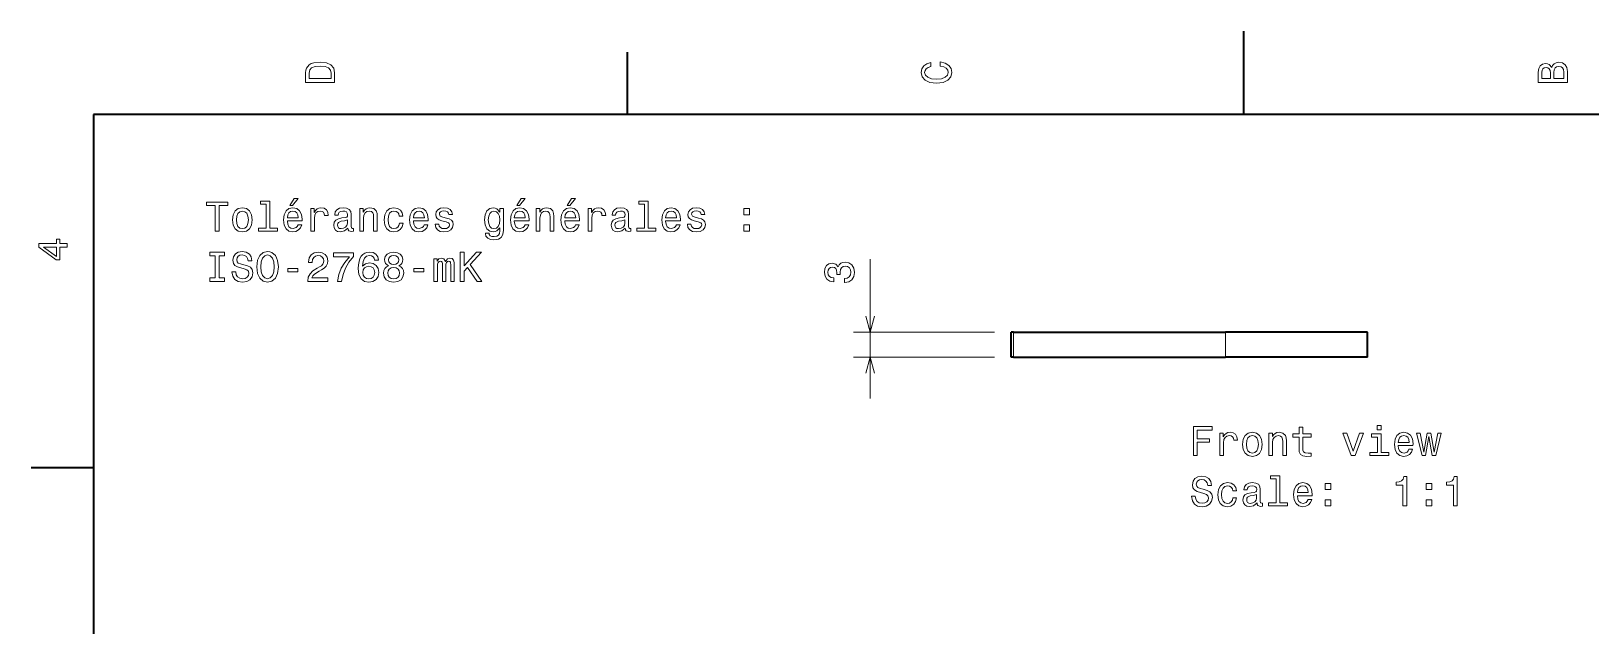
# Model space of a CAD drawing. Extents: x 0 to 297, y 0 to 210.
# Drawn here: x 2.5 to 190.3, y 138.5 to 210 of the extents above; entities that cross this region are included whole.
import ezdxf

# ---------------------------------------------------------------- set-up
doc = ezdxf.new("R2010")
doc.units = 0

msp = doc.modelspace()

# ---------------------------------------------------------------- linework, layer by layer
at = {"color": 7, "lineweight": 35, "ltscale": 0.25}
msp.add_line((148.5, 200), (148.5, 210), dxfattribs=at)
at = {"color": 7, "lineweight": 35, "ltscale": 0.1875}
for p, q in [((74.300003, 200), (74.300003, 207.5)), ((10, 157.5), (2.5, 157.5))]:
    msp.add_line(p, q, dxfattribs=at)
at = {"color": 7, "lineweight": 35}
for p, q in [((287, 200), (10, 200)), ((10, 200), (10, 10)), ((120.766899, 173.816086), (146.294769, 173.816086)), ((120.766899, 170.816086), (146.294769, 170.816086))]:
    msp.add_line(p, q, dxfattribs=at)
at = {"color": 7, "lineweight": 13, "ltscale": 0.419262}
msp.add_line((103.510208, 165.816086), (103.510208, 182.586563), dxfattribs=at)
at = {"color": 7, "lineweight": 13, "ltscale": 0.424095}
for p, q in [((118.473999, 173.816086), (101.510208, 173.816086)), ((118.473999, 170.816086), (101.510208, 170.816086))]:
    msp.add_line(p, q, dxfattribs=at)
at = {"color": 7, "lineweight": 35, "ltscale": 0.007323}
for p, q in [((120.766899, 173.816086), (120.473999, 173.816086)), ((120.766899, 170.816086), (120.473999, 170.816086))]:
    msp.add_line(p, q, dxfattribs=at)
at = {"color": 7, "lineweight": 35, "ltscale": 0.075}
for p, q in [((120.473999, 170.816086), (120.473999, 173.816086)), ((163.365829, 170.816086), (163.365829, 173.816086))]:
    msp.add_line(p, q, dxfattribs=at)
at = {"color": 7, "lineweight": 13, "ltscale": 0.075}
for p, q in [((120.766899, 170.816086), (120.766899, 173.816086)), ((146.294769, 170.816086), (146.294769, 173.816086))]:
    msp.add_line(p, q, dxfattribs=at)
at = {"color": 7, "lineweight": 35, "ltscale": 0.426777}
for p, q in [((163.365829, 173.816086), (146.294769, 173.816086)), ((163.365829, 170.816086), (146.294769, 170.816086))]:
    msp.add_line(p, q, dxfattribs=at)
at = {"color": 7, "lineweight": 13}
for points in [[(35.533215, 204.994965), (35.533215, 203.829971), (39.033215, 203.829971), (39.033215, 204.994965), (38.922264, 205.544678), (38.584366, 205.953171), (38.034657, 206.205338), (37.283215, 206.296112), (36.516644, 206.215424), (36.21405, 206.114563), (35.971977, 205.973343), (35.644165, 205.56485), (35.563473, 205.297562)], [(35.951801, 204.959656), (36.027451, 205.342941), (36.259438, 205.605194), (36.672985, 205.761536), (37.283215, 205.811966), (37.873272, 205.756485), (38.286816, 205.600143), (38.533936, 205.332855), (38.614628, 204.959656), (38.614628, 204.298996), (35.951801, 204.298996)], [(111.93206, 205.817017), (112.35569, 205.716141), (112.658287, 205.549713), (112.844887, 205.317734), (112.905403, 205.045395), (112.814629, 204.71759), (112.54229, 204.460388), (112.098488, 204.28891), (111.483215, 204.233429), (110.872986, 204.28891), (110.424141, 204.455338), (110.151802, 204.71254), (110.055984, 205.045395), (110.106415, 205.287476), (110.247627, 205.494247), (110.474571, 205.655624), (110.787247, 205.766571), (110.787247, 206.245682), (110.308144, 206.094391), (109.94503, 205.832138), (109.718086, 205.474075), (109.637398, 205.045395), (109.763474, 204.510818), (110.116501, 204.10231), (110.696472, 203.840057), (111.483215, 203.749283), (112.269958, 203.840057), (112.84993, 204.10231), (113.208, 204.510818), (113.329041, 205.045395), (113.233215, 205.51442), (112.965927, 205.892654), (112.527161, 206.159943), (111.93206, 206.301163)], [(185.542007, 205.630417), (185.249496, 205.983429), (185.052811, 206.074219), (184.81073, 206.104477), (184.432495, 206.03891), (184.160156, 205.842224), (183.993729, 205.524506), (183.933212, 205.080704), (183.933212, 203.835022), (187.433212, 203.835022), (187.433212, 205.151306), (187.36261, 205.620331), (187.155838, 205.968307), (186.828018, 206.185165), (186.384216, 206.260818), (186.08667, 206.215424), (185.839554, 206.094391), (185.65799, 205.897705)], [(185.385666, 204.984879), (185.385666, 204.298996), (184.351807, 204.298996), (184.351807, 205.025223), (184.382065, 205.297562), (184.472839, 205.489197), (184.629181, 205.605194), (184.86116, 205.645538), (185.093155, 205.600143), (185.254532, 205.479111), (185.355408, 205.272339)], [(187.014618, 205.095825), (187.014618, 204.298996), (185.809296, 204.298996), (185.809296, 205.050446), (185.844589, 205.368164), (185.9505, 205.595108), (186.132065, 205.731277), (186.394302, 205.776657), (186.671692, 205.731277), (186.863327, 205.605194), (186.979324, 205.393372)], [(33.643929, 189.035828), (33.941479, 189.035828), (34.642487, 189.893173), (34.148251, 189.893173)], [(60.968132, 189.035828), (61.265682, 189.035828), (61.96669, 189.893173), (61.472454, 189.893173)], [(67.040176, 189.035828), (67.337723, 189.035828), (68.038734, 189.893173), (67.544495, 189.893173)], [(24.651852, 185.959457), (25.115829, 185.959457), (25.115829, 189.035828), (26.174908, 189.035828), (26.174908, 189.459457), (23.587732, 189.459457), (23.587732, 189.035828), (24.651852, 189.035828)], [(26.744793, 187.311035), (26.825483, 186.69577), (27.057472, 186.241882), (27.425629, 185.959457), (27.919865, 185.863632), (28.409058, 185.959457), (28.777212, 186.236832), (29.009201, 186.69072), (29.094936, 187.311035), (29.009201, 187.926315), (28.777212, 188.385254), (28.409058, 188.662628), (27.919865, 188.763489), (27.425629, 188.662628), (27.057472, 188.380203), (26.825483, 187.926315)], [(27.198683, 187.316086), (27.244072, 187.769974), (27.385283, 188.097778), (27.612228, 188.299515), (27.919865, 188.370117), (28.222458, 188.299515), (28.449404, 188.102829), (28.590614, 187.769974), (28.641045, 187.316086), (28.590614, 186.857147), (28.449404, 186.524292), (28.222458, 186.322571), (27.919865, 186.257004), (27.612228, 186.322571), (27.385283, 186.524292), (27.244072, 186.857147)], [(30.794504, 189.207291), (30.794504, 186.332657), (29.88168, 186.332657), (29.88168, 185.959457), (32.146088, 185.959457), (32.146088, 186.332657), (31.238308, 186.332657), (31.238308, 189.58049), (30.098537, 189.58049), (30.098537, 189.207291)], [(33.336288, 187.184967), (35.111507, 187.184967), (35.11655, 187.391739), (35.035858, 187.97171), (34.813957, 188.405426), (34.46093, 188.667664), (33.991909, 188.763489), (33.532978, 188.662628), (33.179951, 188.380203), (32.953007, 187.92128), (32.872314, 187.316086), (32.947964, 186.69577), (33.174908, 186.241882), (33.522888, 185.959457), (33.97678, 185.863632), (34.370152, 185.929199), (34.692917, 186.100662), (34.929951, 186.373001), (35.066116, 186.736115), (34.627357, 186.736115), (34.536579, 186.534378), (34.405457, 186.383087), (34.032257, 186.262054), (33.744793, 186.31752), (33.527931, 186.494034), (33.386723, 186.781509), (33.336288, 187.16983)], [(33.336288, 187.558167), (33.391766, 187.906143), (33.527931, 188.163345), (33.734707, 188.319687), (34.007042, 188.375168), (34.27433, 188.319687), (34.481102, 188.163345), (34.607185, 187.906143), (34.652573, 187.558167)], [(36.150414, 185.959457), (36.594215, 185.959457), (36.594215, 187.507721), (36.639603, 187.88092), (36.775772, 188.148224), (36.997673, 188.309601), (37.295223, 188.365082), (37.517128, 188.329773), (37.683552, 188.228912), (37.784416, 188.057434), (37.819721, 187.825455), (38.26857, 187.825455), (38.20805, 188.233948), (38.041622, 188.526459), (37.764244, 188.702972), (37.386002, 188.763489), (37.128799, 188.723145), (36.906895, 188.622284), (36.710209, 188.450806), (36.553871, 188.218826), (36.553871, 188.667664), (36.150414, 188.667664)], [(40.628799, 186.312485), (40.628799, 186.297348), (40.654015, 186.125885), (40.72966, 186.004852), (41.047386, 185.909027), (41.294502, 185.949371), (41.294502, 186.292313), (41.188599, 186.277176), (41.047386, 186.342743), (41.022171, 186.544479), (41.022171, 187.946487), (40.961651, 188.304565), (40.785141, 188.556717), (40.477501, 188.708023), (40.043785, 188.763489), (39.620155, 188.702972), (39.307472, 188.531509), (39.110786, 188.264206), (39.045227, 187.911194), (39.045227, 187.88092), (39.443642, 187.88092), (39.478943, 188.092743), (39.589893, 188.244034), (39.77145, 188.334824), (40.028656, 188.370117), (40.275772, 188.34491), (40.452286, 188.269257), (40.558193, 188.138138), (40.593498, 187.956573), (40.573322, 187.744766), (40.49263, 187.638855), (40.290901, 187.588425), (39.912659, 187.54808), (39.478943, 187.457291), (39.171307, 187.295914), (38.98975, 187.043747), (38.934273, 186.670547), (38.984707, 186.337692), (39.141045, 186.090576), (39.393208, 185.934235), (39.741188, 185.878769), (40.210213, 185.98468)], [(42.05603, 185.959457), (42.499836, 185.959457), (42.499836, 187.522858), (42.545227, 187.88092), (42.691479, 188.143173), (42.918423, 188.304565), (43.221016, 188.365082), (43.463093, 188.314651), (43.614388, 188.178482), (43.690037, 187.951538), (43.715256, 187.648941), (43.715256, 185.959457), (44.159058, 185.959457), (44.159058, 187.739716), (44.138885, 188.097778), (44.048107, 188.39534), (43.750557, 188.667664), (43.286579, 188.763489), (43.029373, 188.728195), (42.812515, 188.63237), (42.625916, 188.470978), (42.47966, 188.25412), (42.47966, 188.667664), (42.05603, 188.667664)], [(46.816841, 187.769974), (47.2556, 187.769974), (47.164822, 188.173431), (46.947964, 188.491165), (46.610069, 188.687851), (46.171307, 188.763489), (45.687157, 188.662628), (45.319, 188.380203), (45.087013, 187.92128), (45.006321, 187.306), (45.08197, 186.69577), (45.308914, 186.241882), (45.666985, 185.959457), (46.156178, 185.863632), (46.589897, 185.939285), (46.927792, 186.151093), (47.159779, 186.483948), (47.260643, 186.92775), (46.837013, 186.92775), (46.761364, 186.64534), (46.620155, 186.433517), (46.418427, 186.302399), (46.171307, 186.262054), (45.86367, 186.327606), (45.641769, 186.529343), (45.5056, 186.857147), (45.460213, 187.321136), (45.5056, 187.775024), (45.646812, 188.102829), (45.873756, 188.304565), (46.171307, 188.375168), (46.433556, 188.329773), (46.630241, 188.213776), (46.761364, 188.022141)], [(48.516407, 187.184967), (50.291622, 187.184967), (50.296665, 187.391739), (50.215973, 187.97171), (49.994072, 188.405426), (49.641045, 188.667664), (49.172028, 188.763489), (48.713093, 188.662628), (48.360069, 188.380203), (48.133121, 187.92128), (48.052429, 187.316086), (48.128078, 186.69577), (48.355022, 186.241882), (48.703007, 185.959457), (49.156898, 185.863632), (49.55027, 185.929199), (49.873035, 186.100662), (50.110069, 186.373001), (50.246231, 186.736115), (49.807472, 186.736115), (49.716694, 186.534378), (49.585571, 186.383087), (49.212372, 186.262054), (48.924908, 186.31752), (48.70805, 186.494034), (48.566841, 186.781509), (48.516407, 187.16983)], [(48.516407, 187.558167), (48.571884, 187.906143), (48.70805, 188.163345), (48.914822, 188.319687), (49.187157, 188.375168), (49.454445, 188.319687), (49.661217, 188.163345), (49.7873, 187.906143), (49.832687, 187.558167)], [(52.490471, 187.537994), (52.061794, 187.638855), (51.744072, 187.754852), (51.638165, 187.991882), (51.668423, 188.15831), (51.77433, 188.279343), (51.945801, 188.354996), (52.192917, 188.385254), (52.429951, 188.354996), (52.61655, 188.264206), (52.737587, 188.128052), (52.788017, 187.946487), (53.221737, 187.946487), (53.221737, 187.956573), (53.146088, 188.284378), (52.939316, 188.541595), (52.61655, 188.702972), (52.192917, 188.763489), (51.764244, 188.702972), (51.451565, 188.536545), (51.254879, 188.289429), (51.194359, 187.976746), (51.239746, 187.674149), (51.380959, 187.462341), (51.612946, 187.311035), (51.950844, 187.205139), (52.44508, 187.084091), (52.747673, 186.958023), (52.828365, 186.857147), (52.858627, 186.705856), (52.813236, 186.519257), (52.6922, 186.378052), (52.495514, 186.287262), (52.233265, 186.257004), (51.955887, 186.287262), (51.754158, 186.393173), (51.617989, 186.564651), (51.562515, 186.801682), (51.133842, 186.801682), (51.204445, 186.398224), (51.411217, 186.105713), (51.739029, 185.929199), (52.192917, 185.863632), (52.666985, 185.929199), (53.014965, 186.105713), (53.22678, 186.388138), (53.302429, 186.756287), (53.246956, 187.074005), (53.090614, 187.290863), (52.833408, 187.432083)], [(59.344215, 186.08049), (59.344215, 188.667664), (58.920582, 188.667664), (58.920582, 188.228912), (58.572601, 188.627319), (58.360783, 188.728195), (58.123753, 188.763489), (57.69508, 188.662628), (57.362225, 188.380203), (57.145367, 187.926315), (57.069717, 187.316086), (57.145367, 186.700806), (57.362225, 186.246918), (57.69508, 185.959457), (58.123753, 185.863632), (58.365826, 185.898941), (58.567558, 185.989716), (58.920582, 186.373001), (58.920582, 185.989716), (58.880238, 185.687119), (58.769287, 185.470261), (58.557468, 185.344177), (58.239746, 185.298798), (57.962368, 185.329056), (57.765682, 185.404709), (57.649689, 185.535828), (57.614388, 185.712341), (57.185711, 185.712341), (57.185711, 185.692169), (57.251274, 185.3694), (57.453003, 185.127319), (57.775768, 184.970978), (58.214531, 184.915512), (58.739025, 184.991165), (59.087009, 185.202972), (59.283695, 185.571136)], [(57.528652, 187.316086), (57.574039, 187.764938), (57.710209, 188.097778), (57.922024, 188.294464), (58.204445, 188.365082), (58.501995, 188.294464), (58.723896, 188.097778), (58.860065, 187.764938), (58.910496, 187.316086), (58.860065, 186.857147), (58.723896, 186.529343), (58.501995, 186.327606), (58.204445, 186.262054), (57.922024, 186.327606), (57.710209, 186.529343), (57.574039, 186.862198)], [(60.660496, 187.184967), (62.435711, 187.184967), (62.440754, 187.391739), (62.360062, 187.97171), (62.138161, 188.405426), (61.785133, 188.667664), (61.316116, 188.763489), (60.857182, 188.662628), (60.504154, 188.380203), (60.27721, 187.92128), (60.196518, 187.316086), (60.272167, 186.69577), (60.499111, 186.241882), (60.847095, 185.959457), (61.300983, 185.863632), (61.694359, 185.929199), (62.017124, 186.100662), (62.254154, 186.373001), (62.390324, 186.736115), (61.951561, 186.736115), (61.860783, 186.534378), (61.72966, 186.383087), (61.356461, 186.262054), (61.068996, 186.31752), (60.852139, 186.494034), (60.710926, 186.781509), (60.660496, 187.16983)], [(60.660496, 187.558167), (60.715969, 187.906143), (60.852139, 188.163345), (61.05891, 188.319687), (61.331245, 188.375168), (61.598537, 188.319687), (61.805309, 188.163345), (61.931389, 187.906143), (61.976776, 187.558167)], [(63.308189, 185.959457), (63.751991, 185.959457), (63.751991, 187.522858), (63.797382, 187.88092), (63.943634, 188.143173), (64.170578, 188.304565), (64.473175, 188.365082), (64.715248, 188.314651), (64.866547, 188.178482), (64.9422, 187.951538), (64.967407, 187.648941), (64.967407, 185.959457), (65.411217, 185.959457), (65.411217, 187.739716), (65.391037, 188.097778), (65.300262, 188.39534), (65.002716, 188.667664), (64.538742, 188.763489), (64.281532, 188.728195), (64.064674, 188.63237), (63.878075, 188.470978), (63.731819, 188.25412), (63.731819, 188.667664), (63.308189, 188.667664)], [(66.732544, 187.184967), (68.507751, 187.184967), (68.512802, 187.391739), (68.432106, 187.97171), (68.210205, 188.405426), (67.857178, 188.667664), (67.388161, 188.763489), (66.92923, 188.662628), (66.576202, 188.380203), (66.349258, 187.92128), (66.268562, 187.316086), (66.344208, 186.69577), (66.571152, 186.241882), (66.919144, 185.959457), (67.373032, 185.863632), (67.766403, 185.929199), (68.089172, 186.100662), (68.326202, 186.373001), (68.462372, 186.736115), (68.023605, 186.736115), (67.932831, 186.534378), (67.801704, 186.383087), (67.428505, 186.262054), (67.141037, 186.31752), (66.924179, 186.494034), (66.782974, 186.781509), (66.732544, 187.16983)], [(66.732544, 187.558167), (66.78801, 187.906143), (66.924179, 188.163345), (67.130951, 188.319687), (67.40329, 188.375168), (67.670578, 188.319687), (67.87735, 188.163345), (68.003433, 187.906143), (68.04882, 187.558167)], [(69.546661, 185.959457), (69.990463, 185.959457), (69.990463, 187.507721), (70.035858, 187.88092), (70.17202, 188.148224), (70.393921, 188.309601), (70.691467, 188.365082), (70.913376, 188.329773), (71.079803, 188.228912), (71.180664, 188.057434), (71.215973, 187.825455), (71.66481, 187.825455), (71.604294, 188.233948), (71.437866, 188.526459), (71.160492, 188.702972), (70.782249, 188.763489), (70.525047, 188.723145), (70.303146, 188.622284), (70.106461, 188.450806), (69.950119, 188.218826), (69.950119, 188.667664), (69.546661, 188.667664)], [(74.02504, 186.312485), (74.02504, 186.297348), (74.050262, 186.125885), (74.125908, 186.004852), (74.443634, 185.909027), (74.69075, 185.949371), (74.69075, 186.292313), (74.584839, 186.277176), (74.443634, 186.342743), (74.418411, 186.544479), (74.418411, 187.946487), (74.357895, 188.304565), (74.181381, 188.556717), (73.873749, 188.708023), (73.440033, 188.763489), (73.016403, 188.702972), (72.70372, 188.531509), (72.507034, 188.264206), (72.441467, 187.911194), (72.441467, 187.88092), (72.83989, 187.88092), (72.875191, 188.092743), (72.986145, 188.244034), (73.167694, 188.334824), (73.424896, 188.370117), (73.67202, 188.34491), (73.848534, 188.269257), (73.954437, 188.138138), (73.989746, 187.956573), (73.969574, 187.744766), (73.888878, 187.638855), (73.687149, 187.588425), (73.308907, 187.54808), (72.875191, 187.457291), (72.567551, 187.295914), (72.386002, 187.043747), (72.330521, 186.670547), (72.380951, 186.337692), (72.537292, 186.090576), (72.789459, 185.934235), (73.137436, 185.878769), (73.606461, 185.98468)], [(76.334839, 189.207291), (76.334839, 186.332657), (75.42202, 186.332657), (75.42202, 185.959457), (77.686432, 185.959457), (77.686432, 186.332657), (76.778648, 186.332657), (76.778648, 189.58049), (75.638878, 189.58049), (75.638878, 189.207291)], [(78.876633, 187.184967), (80.65184, 187.184967), (80.656891, 187.391739), (80.576195, 187.97171), (80.354294, 188.405426), (80.001266, 188.667664), (79.532249, 188.763489), (79.073318, 188.662628), (78.720291, 188.380203), (78.493347, 187.92128), (78.412651, 187.316086), (78.488297, 186.69577), (78.71524, 186.241882), (79.063232, 185.959457), (79.51712, 185.863632), (79.910492, 185.929199), (80.233261, 186.100662), (80.470291, 186.373001), (80.606461, 186.736115), (80.167694, 186.736115), (80.07692, 186.534378), (79.945793, 186.383087), (79.572594, 186.262054), (79.285126, 186.31752), (79.068268, 186.494034), (78.927063, 186.781509), (78.876633, 187.16983)], [(78.876633, 187.558167), (78.932098, 187.906143), (79.068268, 188.163345), (79.27504, 188.319687), (79.547379, 188.375168), (79.814667, 188.319687), (80.021439, 188.163345), (80.147522, 187.906143), (80.192909, 187.558167)], [(82.850693, 187.537994), (82.422012, 187.638855), (82.104294, 187.754852), (81.998383, 187.991882), (82.028641, 188.15831), (82.134552, 188.279343), (82.306023, 188.354996), (82.553139, 188.385254), (82.790176, 188.354996), (82.976776, 188.264206), (83.097809, 188.128052), (83.148239, 187.946487), (83.581955, 187.946487), (83.581955, 187.956573), (83.50631, 188.284378), (83.299538, 188.541595), (82.976776, 188.702972), (82.553139, 188.763489), (82.124466, 188.702972), (81.811783, 188.536545), (81.615097, 188.289429), (81.554581, 187.976746), (81.599976, 187.674149), (81.74118, 187.462341), (81.973167, 187.311035), (82.311066, 187.205139), (82.805298, 187.084091), (83.107895, 186.958023), (83.188583, 186.857147), (83.218842, 186.705856), (83.173462, 186.519257), (83.052422, 186.378052), (82.855736, 186.287262), (82.593491, 186.257004), (82.316109, 186.287262), (82.11438, 186.393173), (81.97821, 186.564651), (81.922737, 186.801682), (81.494064, 186.801682), (81.564667, 186.398224), (81.771439, 186.105713), (82.099251, 185.929199), (82.553139, 185.863632), (83.027206, 185.929199), (83.375183, 186.105713), (83.587006, 186.388138), (83.662651, 186.756287), (83.607178, 187.074005), (83.450836, 187.290863), (83.193634, 187.432083)], [(88.292336, 187.916229), (88.988297, 187.916229), (88.988297, 188.667664), (88.292336, 188.667664)], [(40.578365, 186.907578), (40.517845, 186.64534), (40.356464, 186.443604), (40.114388, 186.312485), (39.816841, 186.26709), (39.625198, 186.292313), (39.489029, 186.373001), (39.403294, 186.514206), (39.378078, 186.710892), (39.398251, 186.887405), (39.478943, 187.013489), (39.801708, 187.154709), (40.210213, 187.215225), (40.578365, 187.336258)], [(73.974609, 186.907578), (73.914093, 186.64534), (73.752716, 186.443604), (73.510635, 186.312485), (73.213089, 186.26709), (73.021439, 186.292313), (72.885277, 186.373001), (72.799545, 186.514206), (72.774323, 186.710892), (72.794495, 186.887405), (72.875191, 187.013489), (73.197952, 187.154709), (73.606461, 187.215225), (73.974609, 187.336258)], [(88.292336, 185.959457), (88.988297, 185.959457), (88.988297, 186.710892), (88.292336, 186.710892)], [(6.833213, 184.02739), (6.833213, 184.481277), (5.965778, 184.481277), (5.965778, 184.98056), (5.56232, 184.98056), (5.56232, 184.481277), (3.408862, 184.481277), (3.408862, 184.022339), (5.521974, 182.489197), (5.965778, 182.489197), (5.965778, 184.02739)], [(5.56232, 182.912827), (3.993876, 184.02739), (5.56232, 184.02739)], [(24.651852, 180.336258), (24.006319, 180.336258), (24.006319, 179.912628), (25.761362, 179.912628), (25.761362, 180.336258), (25.115829, 180.336258), (25.115829, 182.988998), (25.761362, 182.988998), (25.761362, 183.412628), (24.006319, 183.412628), (24.006319, 182.988998), (24.651852, 182.988998)], [(27.123034, 181.06752), (26.664101, 181.06752), (26.764965, 180.532944), (27.017126, 180.139572), (27.405455, 179.902542), (27.929951, 179.816803), (28.449404, 179.897491), (28.83773, 180.1194), (29.08485, 180.467377), (29.175629, 180.926315), (29.099979, 181.339859), (28.888165, 181.607147), (28.545223, 181.783661), (28.08629, 181.914795), (27.692919, 182.010605), (27.435715, 182.121567), (27.289461, 182.282944), (27.244072, 182.53511), (27.289461, 182.762054), (27.420586, 182.933517), (27.622314, 183.049515), (27.899691, 183.089859), (28.182112, 183.039429), (28.404015, 182.903259), (28.550268, 182.676315), (28.620872, 182.368683), (29.079807, 182.368683), (29.079807, 182.378769), (28.999115, 182.852829), (28.762083, 183.205856), (28.388885, 183.427765), (27.884562, 183.503403), (27.430672, 183.427765), (27.077644, 183.215942), (26.8507, 182.888138), (26.770008, 182.464508), (26.835569, 182.086258), (27.027212, 181.829056), (27.329807, 181.657578), (27.743351, 181.526459), (28.151852, 181.410461), (28.45949, 181.299515), (28.64609, 181.138138), (28.711651, 180.875885), (28.651133, 180.608597), (28.494793, 180.40686), (28.257761, 180.280777), (27.950123, 180.240433), (27.607183, 180.295914), (27.344936, 180.457291), (27.178509, 180.719543)], [(29.659779, 181.662628), (29.750557, 180.875885), (30.012804, 180.295914), (30.421305, 179.937851), (30.955887, 179.816803), (31.485426, 179.937851), (31.898972, 180.295914), (32.156174, 180.875885), (32.251999, 181.662628), (32.156174, 182.444336), (32.045223, 182.762054), (31.898972, 183.024292), (31.485426, 183.38237), (31.233265, 183.473145), (30.955887, 183.508453), (30.416262, 183.38237), (30.007761, 183.029343), (29.750557, 182.449371)], [(30.143929, 181.662628), (30.199404, 182.272858), (30.365829, 182.72171), (30.623035, 182.994034), (30.955887, 183.089859), (31.283697, 182.994034), (31.540901, 182.71666), (31.707329, 182.267822), (31.767847, 181.662628), (31.707329, 181.052399), (31.540901, 180.603546), (31.283697, 180.331223), (30.955887, 180.240433), (30.623035, 180.331223), (30.365829, 180.603546), (30.199404, 181.047348)], [(35.797386, 179.912628), (38.203007, 179.912628), (38.203007, 180.346344), (36.301708, 180.346344), (36.407616, 180.583374), (36.589172, 180.78006), (37.148972, 181.138138), (37.446522, 181.289429), (37.779373, 181.506287), (38.016407, 181.758453), (38.152573, 182.056), (38.203007, 182.39389), (38.117271, 182.81752), (37.880241, 183.150375), (37.517128, 183.362198), (37.048107, 183.437851), (36.563957, 183.352112), (36.195801, 183.115082), (35.958771, 182.736832), (35.878078, 182.237549), (35.878078, 182.166946), (36.337013, 182.166946), (36.337013, 182.207291), (36.382401, 182.550232), (36.51857, 182.802399), (36.735428, 182.963776), (37.022888, 183.019257), (37.315399, 182.968826), (37.532257, 182.842743), (37.673466, 182.646057), (37.7239, 182.398941), (37.688599, 182.166946), (37.592773, 181.970261), (37.431393, 181.798798), (37.209488, 181.647491), (36.911942, 181.486115), (36.417702, 181.173431), (36.069721, 180.840576), (35.862949, 180.437119), (35.797386, 179.927765)], [(39.362949, 179.912628), (39.872314, 179.912628), (40.038742, 180.744766), (40.331245, 181.521423), (40.744793, 182.242599), (41.284416, 182.918396), (41.284416, 183.336975), (38.883842, 183.336975), (38.883842, 182.878052), (40.80027, 182.878052), (40.245514, 182.197205), (39.826927, 181.486115), (39.534416, 180.72963)], [(44.310356, 182.469543), (44.214531, 182.878052), (43.99263, 183.180634), (43.649693, 183.372284), (43.205887, 183.437851), (42.908337, 183.402542), (42.651131, 183.306717), (42.424187, 183.150375), (42.232544, 182.928482), (42.081245, 182.651108), (41.970299, 182.313202), (41.899693, 181.914795), (41.879517, 181.465942), (41.960213, 180.749802), (42.207329, 180.230347), (42.605743, 179.917679), (43.150414, 179.811768), (43.639603, 179.902542), (44.012802, 180.139572), (44.254879, 180.512772), (44.340614, 180.986832), (44.254879, 181.465942), (44.022888, 181.834091), (43.664822, 182.066086), (43.221016, 182.146774), (42.741913, 182.045914), (42.383842, 181.758453), (42.459488, 182.313202), (42.620872, 182.711624), (42.867989, 182.948654), (43.21093, 183.029343), (43.463093, 182.988998), (43.654736, 182.883087), (43.780815, 182.706573), (43.846378, 182.469543)], [(45.510643, 181.798798), (45.253441, 181.657578), (45.076927, 181.460892), (44.965973, 181.213776), (44.930672, 180.916229), (45.011364, 180.467377), (45.243355, 180.1194), (45.621597, 179.897491), (46.136002, 179.811768), (46.64537, 179.897491), (47.023613, 180.1194), (47.2556, 180.467377), (47.341335, 180.916229), (47.300987, 181.213776), (47.195084, 181.460892), (47.013527, 181.657578), (46.761364, 181.798798), (46.963093, 181.91983), (47.104301, 182.086258), (47.190041, 182.287994), (47.220299, 182.53511), (47.139606, 182.893173), (46.927792, 183.180634), (46.58485, 183.367233), (46.136002, 183.437851), (45.682114, 183.367233), (45.339172, 183.180634), (45.122314, 182.893173), (45.046669, 182.53511), (45.071884, 182.287994), (45.157616, 182.086258)], [(45.525772, 182.494766), (45.56612, 182.71666), (45.687157, 182.888138), (45.878799, 182.994034), (46.136002, 183.034393), (46.388165, 182.994034), (46.579807, 182.888138), (46.700844, 182.71666), (46.746235, 182.494766), (46.700844, 182.267822), (46.579807, 182.091309), (46.388165, 181.975311), (46.136002, 181.940002), (45.878799, 181.980347), (45.687157, 182.091309), (45.56612, 182.267822)], [(50.987587, 179.912628), (51.396088, 179.912628), (51.396088, 181.723145), (51.421303, 181.995483), (51.496956, 182.192169), (51.612946, 182.308167), (51.764244, 182.353546), (51.885284, 182.313202), (51.965973, 182.212341), (52.006317, 182.040863), (52.021446, 181.813919), (52.021446, 179.912628), (52.404732, 179.912628), (52.404732, 181.723145), (52.429951, 181.990433), (52.5056, 182.187119), (52.626637, 182.308167), (52.777931, 182.353546), (52.898972, 182.313202), (52.97966, 182.212341), (53.030094, 181.813919), (53.030094, 179.912628), (53.438599, 179.912628), (53.438599, 181.783661), (53.41338, 182.171997), (53.332687, 182.469543), (53.171303, 182.651108), (52.909058, 182.71666), (52.601418, 182.615799), (52.364388, 182.323288), (52.177788, 182.610748), (51.865108, 182.71666), (51.577644, 182.615799), (51.380959, 182.333374), (51.380959, 182.620834), (50.987587, 182.620834)], [(54.149689, 179.912628), (54.613667, 179.912628), (54.613667, 181.15831), (55.027214, 181.602112), (56.202282, 179.912628), (56.767124, 179.912628), (55.355022, 181.940002), (56.72678, 183.412628), (56.111507, 183.412628), (54.613667, 181.793747), (54.613667, 183.412628), (54.149689, 183.412628)], [(100.410782, 179.797668), (100.446083, 179.797668), (100.930237, 179.878357), (101.29335, 180.115387), (101.52533, 180.488586), (101.611069, 180.982819), (101.52533, 181.507324), (101.303436, 181.900696), (100.950409, 182.152847), (100.496521, 182.243637), (100.198967, 182.203278), (99.956894, 182.092331), (99.770294, 181.910782), (99.634125, 181.668701), (99.361786, 181.996506), (98.92807, 182.112503), (98.534698, 182.036865), (98.237152, 181.819992), (98.050552, 181.46698), (97.984985, 180.982819), (98.065681, 180.528931), (98.287582, 180.180954), (98.64061, 179.95401), (99.109627, 179.878357), (99.144928, 179.878357), (99.144928, 180.327209), (98.822159, 180.367554), (98.590179, 180.498672), (98.448967, 180.710495), (98.398529, 181.008041), (98.438873, 181.270294), (98.544785, 181.461929), (98.716255, 181.577927), (98.948242, 181.623306), (99.195358, 181.577927), (99.361786, 181.456879), (99.462654, 181.245071), (99.492912, 180.957611), (99.487869, 180.760925), (99.886284, 180.760925), (99.876198, 181.008041), (99.921585, 181.32576), (100.042625, 181.56279), (100.239311, 181.70401), (100.496521, 181.75444), (100.789024, 181.698959), (101.005882, 181.552704), (101.142044, 181.320724), (101.187439, 181.013077), (101.137009, 180.695358), (100.98571, 180.463379), (100.743637, 180.317123), (100.410782, 180.261642)], [(33.38168, 181.06752), (34.602142, 181.06752), (34.602142, 181.465942), (33.38168, 181.465942)], [(43.851421, 180.981796), (43.795944, 180.664063), (43.654736, 180.421997), (43.427788, 180.260605), (43.14537, 180.210175), (42.847816, 180.260605), (42.620872, 180.416946), (42.474617, 180.659027), (42.42923, 180.976746), (42.47966, 181.289429), (42.620872, 181.526459), (42.852859, 181.677765), (43.165543, 181.733231), (43.437874, 181.677765), (43.654736, 181.531509), (43.795944, 181.294479)], [(45.414822, 180.926315), (45.460213, 181.193604), (45.606464, 181.39534), (45.833412, 181.526459), (46.136002, 181.571854), (46.433556, 181.526459), (46.6605, 181.39534), (46.806755, 181.193604), (46.857185, 180.926315), (46.806755, 180.638855), (46.6605, 180.421997), (46.433556, 180.280777), (46.136002, 180.235397), (45.833412, 180.280777), (45.606464, 180.421997), (45.460213, 180.638855)], [(48.561798, 181.06752), (49.782257, 181.06752), (49.782257, 181.465942), (48.561798, 181.465942)], [(142.404068, 158.959457), (142.873093, 158.959457), (142.873093, 160.568253), (144.345718, 160.568253), (144.345718, 160.986832), (142.873093, 160.986832), (142.873093, 162.035828), (144.683609, 162.035828), (144.683609, 162.459457), (142.404068, 162.459457)], [(145.596436, 158.959457), (146.040237, 158.959457), (146.040237, 160.507721), (146.085632, 160.88092), (146.221802, 161.148224), (146.443695, 161.309601), (146.741241, 161.365082), (146.96315, 161.329773), (147.129578, 161.228912), (147.230438, 161.057434), (147.265747, 160.825455), (147.714584, 160.825455), (147.654068, 161.233948), (147.48764, 161.526459), (147.210266, 161.702972), (146.832031, 161.763489), (146.574814, 161.723145), (146.352921, 161.622284), (146.156235, 161.450806), (145.999893, 161.218826), (145.999893, 161.667664), (145.596436, 161.667664)], [(148.3349, 160.311035), (148.415604, 159.69577), (148.647583, 159.241882), (149.015747, 158.959457), (149.509979, 158.863632), (149.999176, 158.959457), (150.367325, 159.236832), (150.599319, 159.69072), (150.685059, 160.311035), (150.599319, 160.926315), (150.367325, 161.385254), (149.999176, 161.662628), (149.509979, 161.763489), (149.015747, 161.662628), (148.647583, 161.380203), (148.415604, 160.926315)], [(151.50206, 158.959457), (151.945862, 158.959457), (151.945862, 160.522858), (151.991241, 160.88092), (152.137497, 161.143173), (152.364441, 161.304565), (152.667038, 161.365082), (152.909119, 161.314651), (153.06041, 161.178482), (153.136063, 160.951538), (153.16127, 160.648941), (153.16127, 158.959457), (153.605087, 158.959457), (153.605087, 160.739716), (153.5849, 161.097778), (153.494125, 161.39534), (153.196579, 161.667664), (152.732605, 161.763489), (152.475403, 161.728195), (152.258545, 161.63237), (152.071945, 161.470978), (151.92569, 161.25412), (151.92569, 161.667664), (151.50206, 161.667664)], [(155.133179, 161.198654), (155.133179, 159.842026), (155.163437, 159.403259), (155.304642, 159.100662), (155.587067, 158.924149), (156.066177, 158.863632), (156.590668, 158.888855), (156.590668, 159.272141), (156.207382, 159.241882), (155.859406, 159.282227), (155.672806, 159.40831), (155.592117, 159.620117), (155.576981, 159.917664), (155.576981, 161.198654), (156.590668, 161.198654), (156.590668, 161.576889), (155.576981, 161.576889), (155.576981, 162.368683), (155.133179, 162.368683), (155.133179, 161.576889), (154.366608, 161.576889), (154.366608, 161.198654)], [(161.422089, 158.959457), (161.891098, 158.959457), (162.879578, 161.667664), (162.420639, 161.667664), (161.659119, 159.483948), (160.882462, 161.667664), (160.418488, 161.667664)], [(165.002777, 159.332657), (165.002777, 161.576889), (163.863007, 161.576889), (163.863007, 161.198654), (164.558975, 161.198654), (164.558975, 159.332657), (163.651184, 159.332657), (163.651184, 158.959457), (165.920639, 158.959457), (165.920639, 159.332657)], [(165.017914, 162.58049), (164.548889, 162.58049), (164.548889, 162.076172), (165.017914, 162.076172)], [(167.070496, 160.184967), (168.845718, 160.184967), (168.850754, 160.391739), (168.770065, 160.97171), (168.548157, 161.405426), (168.195145, 161.667664), (167.72612, 161.763489), (167.267181, 161.662628), (166.914154, 161.380203), (166.68721, 160.92128), (166.606522, 160.316086), (166.682175, 159.69577), (166.909119, 159.241882), (167.257095, 158.959457), (167.710983, 158.863632), (168.104355, 158.929199), (168.427124, 159.100662), (168.664154, 159.373001), (168.800323, 159.736115), (168.361572, 159.736115), (168.270782, 159.534378), (168.139664, 159.383087), (167.766464, 159.262054), (167.479004, 159.31752), (167.262146, 159.494034), (167.120926, 159.781509), (167.070496, 160.16983)], [(170.358688, 158.959457), (170.762146, 161.259171), (171.165604, 158.959457), (171.589233, 158.959457), (172.254944, 161.667664), (171.826263, 161.667664), (171.377411, 159.367966), (170.979004, 161.667664), (170.540237, 161.667664), (170.141815, 159.367966), (169.692978, 161.667664), (169.269348, 161.667664), (169.935059, 158.959457)], [(148.788803, 160.316086), (148.834183, 160.769974), (148.975403, 161.097778), (149.202347, 161.299515), (149.509979, 161.370117), (149.812576, 161.299515), (150.03952, 161.102829), (150.180725, 160.769974), (150.231155, 160.316086), (150.180725, 159.857147), (150.03952, 159.524292), (149.812576, 159.322571), (149.509979, 159.257004), (149.202347, 159.322571), (148.975403, 159.524292), (148.834183, 159.857147)], [(167.070496, 160.558167), (167.125977, 160.906143), (167.262146, 161.163345), (167.468918, 161.319687), (167.741241, 161.375168), (168.008545, 161.319687), (168.215317, 161.163345), (168.3414, 160.906143), (168.38678, 160.558167)], [(142.641098, 154.06752), (142.182175, 154.06752), (142.283035, 153.532944), (142.535202, 153.139572), (142.923523, 152.902542), (143.448013, 152.816803), (143.967468, 152.897491), (144.355804, 153.1194), (144.602921, 153.467377), (144.693695, 153.926315), (144.618042, 154.339859), (144.406235, 154.607147), (144.063293, 154.783661), (143.604355, 154.914795), (143.210983, 155.010605), (142.953781, 155.121567), (142.807526, 155.282944), (142.762146, 155.53511), (142.807526, 155.762054), (142.93866, 155.933517), (143.140381, 156.049515), (143.417755, 156.089859), (143.70018, 156.039429), (143.922089, 155.903259), (144.068344, 155.676315), (144.138947, 155.368683), (144.59787, 155.368683), (144.59787, 155.378769), (144.517181, 155.852829), (144.280151, 156.205856), (143.906952, 156.427765), (143.402634, 156.503403), (142.948746, 156.427765), (142.595718, 156.215942), (142.368774, 155.888138), (142.288071, 155.464508), (142.353638, 155.086258), (142.545288, 154.829056), (142.84787, 154.657578), (143.261414, 154.526459), (143.669922, 154.410461), (143.977554, 154.299515), (144.164154, 154.138138), (144.229721, 153.875885), (144.169205, 153.608597), (144.012863, 153.40686), (143.775833, 153.280777), (143.468185, 153.240433), (143.125259, 153.295914), (142.863007, 153.457291), (142.696579, 153.719543)], [(152.384613, 156.160461), (152.384613, 153.285828), (151.471802, 153.285828), (151.471802, 152.912628), (153.736206, 152.912628), (153.736206, 153.285828), (152.82843, 153.285828), (152.82843, 156.533661), (151.68866, 156.533661), (151.68866, 156.160461)], [(167.635345, 152.912628), (168.094269, 152.912628), (168.094269, 156.437851), (167.751343, 156.437851), (167.660553, 156.130203), (167.479004, 155.923431), (167.20163, 155.802399), (166.818344, 155.762054), (166.818344, 155.403976), (167.635345, 155.403976)], [(173.707382, 152.912628), (174.166321, 152.912628), (174.166321, 156.437851), (173.82338, 156.437851), (173.732605, 156.130203), (173.551041, 155.923431), (173.273666, 155.802399), (172.890381, 155.762054), (172.890381, 155.403976), (173.707382, 155.403976)], [(147.154785, 154.723145), (147.593552, 154.723145), (147.502777, 155.126602), (147.285919, 155.444336), (146.948013, 155.641022), (146.509262, 155.71666), (146.025116, 155.615799), (145.656952, 155.333374), (145.424973, 154.874451), (145.344269, 154.259171), (145.419922, 153.648941), (145.646866, 153.195053), (146.004944, 152.912628), (146.494125, 152.816803), (146.927841, 152.892456), (147.265747, 153.104263), (147.497726, 153.437119), (147.598602, 153.88092), (147.174973, 153.88092), (147.099319, 153.598511), (146.958099, 153.386688), (146.756378, 153.255569), (146.509262, 153.215225), (146.20163, 153.280777), (145.979721, 153.482513), (145.843552, 153.810318), (145.798157, 154.274292), (145.843552, 154.728195), (145.984756, 155.056), (146.211716, 155.257736), (146.509262, 155.328339), (146.7715, 155.282944), (146.968201, 155.166946), (147.099319, 154.975311)], [(150.074829, 153.265656), (150.074829, 153.250519), (150.100037, 153.079056), (150.17569, 152.958023), (150.493408, 152.862198), (150.740524, 152.902542), (150.740524, 153.245483), (150.634613, 153.230347), (150.493408, 153.295914), (150.468201, 153.49765), (150.468201, 154.899658), (150.407669, 155.257736), (150.231155, 155.509888), (149.923523, 155.661194), (149.489807, 155.71666), (149.066177, 155.656143), (148.753494, 155.48468), (148.556808, 155.217377), (148.491241, 154.864365), (148.491241, 154.834091), (148.889664, 154.834091), (148.924973, 155.045914), (149.035919, 155.197205), (149.217468, 155.287994), (149.47467, 155.323288), (149.721802, 155.29808), (149.898315, 155.222427), (150.004211, 155.091309), (150.03952, 154.909744), (150.019348, 154.697937), (149.93866, 154.592026), (149.736923, 154.541595), (149.358688, 154.501251), (148.924973, 154.410461), (148.617325, 154.249084), (148.435776, 153.996918), (148.380295, 153.623718), (148.430725, 153.290863), (148.587067, 153.043747), (148.839233, 152.887405), (149.18721, 152.83194), (149.656235, 152.937851)], [(150.024384, 153.860748), (149.963867, 153.598511), (149.80249, 153.396774), (149.56041, 153.265656), (149.262863, 153.220261), (149.071213, 153.245483), (148.935059, 153.326172), (148.849319, 153.467377), (148.824097, 153.664063), (148.844269, 153.840576), (148.924973, 153.96666), (149.247726, 154.10788), (149.656235, 154.168396), (150.024384, 154.289429)], [(154.926407, 154.138138), (156.70163, 154.138138), (156.706665, 154.34491), (156.625977, 154.924881), (156.404068, 155.358597), (156.051041, 155.620834), (155.582031, 155.71666), (155.123093, 155.615799), (154.770065, 155.333374), (154.543121, 154.874451), (154.462433, 154.269257), (154.538086, 153.648941), (154.76503, 153.195053), (155.113007, 152.912628), (155.566895, 152.816803), (155.960266, 152.88237), (156.283035, 153.053833), (156.520065, 153.326172), (156.656235, 153.689285), (156.217468, 153.689285), (156.126694, 153.487549), (155.995575, 153.336258), (155.622375, 153.215225), (155.3349, 153.270691), (155.118042, 153.447205), (154.976837, 153.73468), (154.926407, 154.123001)], [(154.926407, 154.511337), (154.981888, 154.859314), (155.118042, 155.116516), (155.324829, 155.272858), (155.597153, 155.328339), (155.864441, 155.272858), (156.071213, 155.116516), (156.197296, 154.859314), (156.242691, 154.511337)], [(158.270065, 154.8694), (158.966034, 154.8694), (158.966034, 155.620834), (158.270065, 155.620834)], [(170.414154, 154.8694), (171.110123, 154.8694), (171.110123, 155.620834), (170.414154, 155.620834)], [(158.270065, 152.912628), (158.966034, 152.912628), (158.966034, 153.664063), (158.270065, 153.664063)], [(170.414154, 152.912628), (171.110123, 152.912628), (171.110123, 153.664063), (170.414154, 153.664063)]]:
    msp.add_lwpolyline(points, close=True, dxfattribs=at)
for points in [[(102.992569, 175.74794), (103.510208, 173.816086), (104.027847, 175.74794)], [(104.027847, 168.884232), (103.510208, 170.816086), (102.992569, 168.884232)]]:
    msp.add_lwpolyline(points, dxfattribs=at)

doc.saveas('drawing.dxf')
